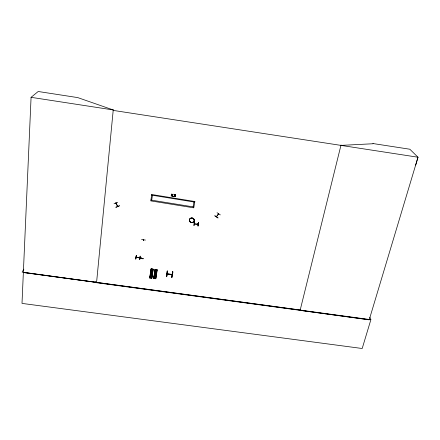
<?xml version="1.0" encoding="UTF-8"?>
<svg xmlns="http://www.w3.org/2000/svg" width="440" height="440" viewBox="0 0 440 440"><rect width="100%" height="100%" fill="white"/><g stroke="black" fill="none" stroke-linecap="round" stroke-linejoin="round"><path stroke-width="0.66" d="M117.568 206.322L117.414 206.047M198.435 222.305L198.033 225.907M198.143 223.927L197.774 224.224L198.165 224.109M198.181 223.971C198.352 224.697 193.314 224.142 194.651 223.746M197.824 223.933L197.84 224.252L197.868 223.9M198.407 222.387L198.061 225.979M415.69 165.105L418 157.223L113.196 110.401L113.234 109.951L77.776 97.603L38.198 91.498L31.075 97.323L22 303.402L362.192 348.502L370.876 319.693L369.815 317.29M194.662 223.575L194.629 223.927L194.733 223.669M194.09 225.588L194.491 221.903M194.304 223.581L194.359 223.883M194.359 223.9L194.387 223.548M151.767 194.409L150.799 200.893L193.732 207.823L194.854 201.394M194.728 202.109L151.657 195.129M193.963 201.988L193.1 206.872M193.864 206.993L150.937 200.057M113.234 109.951L96.553 282.716L369.237 319.721L418 157.223L409.822 149.226L372.917 143.534L373.104 143.748L340.94 145.387M113.251 110.413L113.295 109.956L31.075 97.323M141.565 239.509L145.442 240.075M193.892 225.561L194.271 221.958M172.519 271.684L172.915 271.942L172.084 277.459L171.666 277.404L172.552 271.838L172.915 271.931M198.006 225.984L198.424 222.299M167.415 271.161L166.661 276.672L167.47 271.145L167.134 271.123L166.293 276.672L166.711 276.727L167.541 271.002M135.668 258.99L136.334 255.514L135.685 258.984M135.856 258.995L136.301 255.58M172.106 274.483L167.129 273.851L172.106 274.472M139.496 257.868L139.634 257.56M139.865 257.934L139.859 257.763M139.7 259.572L140.184 256.069L139.761 259.572M143.611 239.767L143.38 240.218L143.462 239.674M143.402 240.103L143.429 239.828M141.301 257.857L141.091 258.335L141.339 257.884M143.517 240.202L143.6 239.69M143.044 258.808C139.761 257.444 136.158 257.994 143.088 258.533M174.636 195.646L175.329 196.614L174.636 195.646L174.009 196.422L173.701 196.295L174.009 196.422M175.621 194.568L174.806 195.547L175.621 194.568L174.663 195.316C173.184 192.94 175.412 195.905 173.69 196.372M175.291 194.601L174.663 195.316M149.705 277.899L151.008 268.868L153.17 269.187L151.805 278.212L153.164 269.192M149.809 277.865L151.14 268.84M150.068 277.948L151.377 268.923M151.349 268.912L151.652 268.956L150.31 277.987L150.024 277.937M173.036 194.194L172.222 195.173L173.036 194.194L172.079 194.937L171.683 193.996C170.764 193.969 172.953 195.641 171.111 195.998L172.051 195.267L172.744 196.235L172.453 196.114M143.049 258.797L139.244 258.065L143.072 258.638M151.179 278.119L152.504 269.088L152.801 269.132L151.437 278.163L152.515 269.093M151.327 278.096L152.663 269.044M152.9 269.154L151.707 278.157M172.706 194.222L172.079 194.937M155.04 269.418L153.714 278.449L155.051 269.423L157.229 269.748L155.854 278.768L153.692 278.438M153.863 278.427L155.199 269.368L153.94 278.476L155.568 269.423L154.341 278.537L155.694 269.517M155.546 269.456L154.083 278.504L155.436 269.484M172.051 195.267L172.441 196.191M167.09 274.115L172.056 274.797L167.096 274.065M172.601 271.871L171.727 277.36M156.717 269.599L155.227 278.68L156.833 269.698M157.086 269.654L155.738 278.603M171.43 196.042L171.111 195.998M155.876 277.69L153.995 277.415M155.969 277.085L154.088 276.81M156.107 276.172L154.22 275.897M156.228 275.363L154.341 275.082M156.365 274.45L154.479 274.17M216.579 216.403C215.314 218.4 219.214 212.603 218.548 214.06M151.938 276.529L150.051 276.254M152.07 275.622L150.183 275.341M152.191 274.808L150.304 274.533M152.323 273.895L150.436 273.614M151.712 278.047L149.655 277.888M151.844 277.139L149.963 276.865M151.707 200.184L152.433 195.256M136.147 257.092L139.898 257.807M139.882 257.923L136.169 257.422L136.23 257.07M136.516 257.439L136.499 257.109M341.044 144.953L300.118 310.343L369.199 319.841M119.433 205.788L115.94 207.394M115.94 203.049L117.75 206.25M117.381 206.234L117.541 205.997L117.689 206.426M114.059 203.737L117.656 202.296M116.155 203.396L116.067 202.961M115.819 203.099L115.99 203.478L116.193 203.203M117.502 206.47L115.868 202.956M218.724 213.769L216.458 216.739M23.843 269.154L22.116 272.118L96.586 282.359L95.387 281.727M194.293 223.729L194.711 223.746M217.069 212.729L220.308 214.891M194.337 223.735L198.171 224.12M167.096 271.134L167.519 271.2M119.455 205.788L115.88 207.157M155.199 278.669L155.496 278.707M154.055 278.493L154.341 278.537M151.536 278.168L151.833 278.212M23.408 272.426L300.207 309.997M23.353 272.525L370.876 319.693M155.062 270.298L156.954 270.578M151.008 269.737L152.9 270.017M151.739 194.524L194.849 201.514M174.818 195.47L175.329 196.614M172.232 195.096L172.744 196.235M174.268 194.37L174.674 195.234M151.487 268.895L150.161 277.921L151.487 268.895M217.982 217.927L214.764 215.749L217.998 217.927M190.361 222.123A2.453 2.261 3.7 0 0 194.238 220.556A2.453 2.261 3.7 0 0 190.79 218.235A2.453 2.261 3.7 0 0 190.361 222.123M190.366 222.057A2.453 2.261 3.7 0 0 194.244 220.49A2.453 2.261 3.7 0 0 190.795 218.169A2.453 2.261 3.7 0 0 190.366 222.057A2.448 2.255 3.7 0 0 194.238 220.49A2.448 2.255 3.7 0 0 190.795 218.174A2.448 2.255 3.7 0 0 190.372 222.057"/></g></svg>
